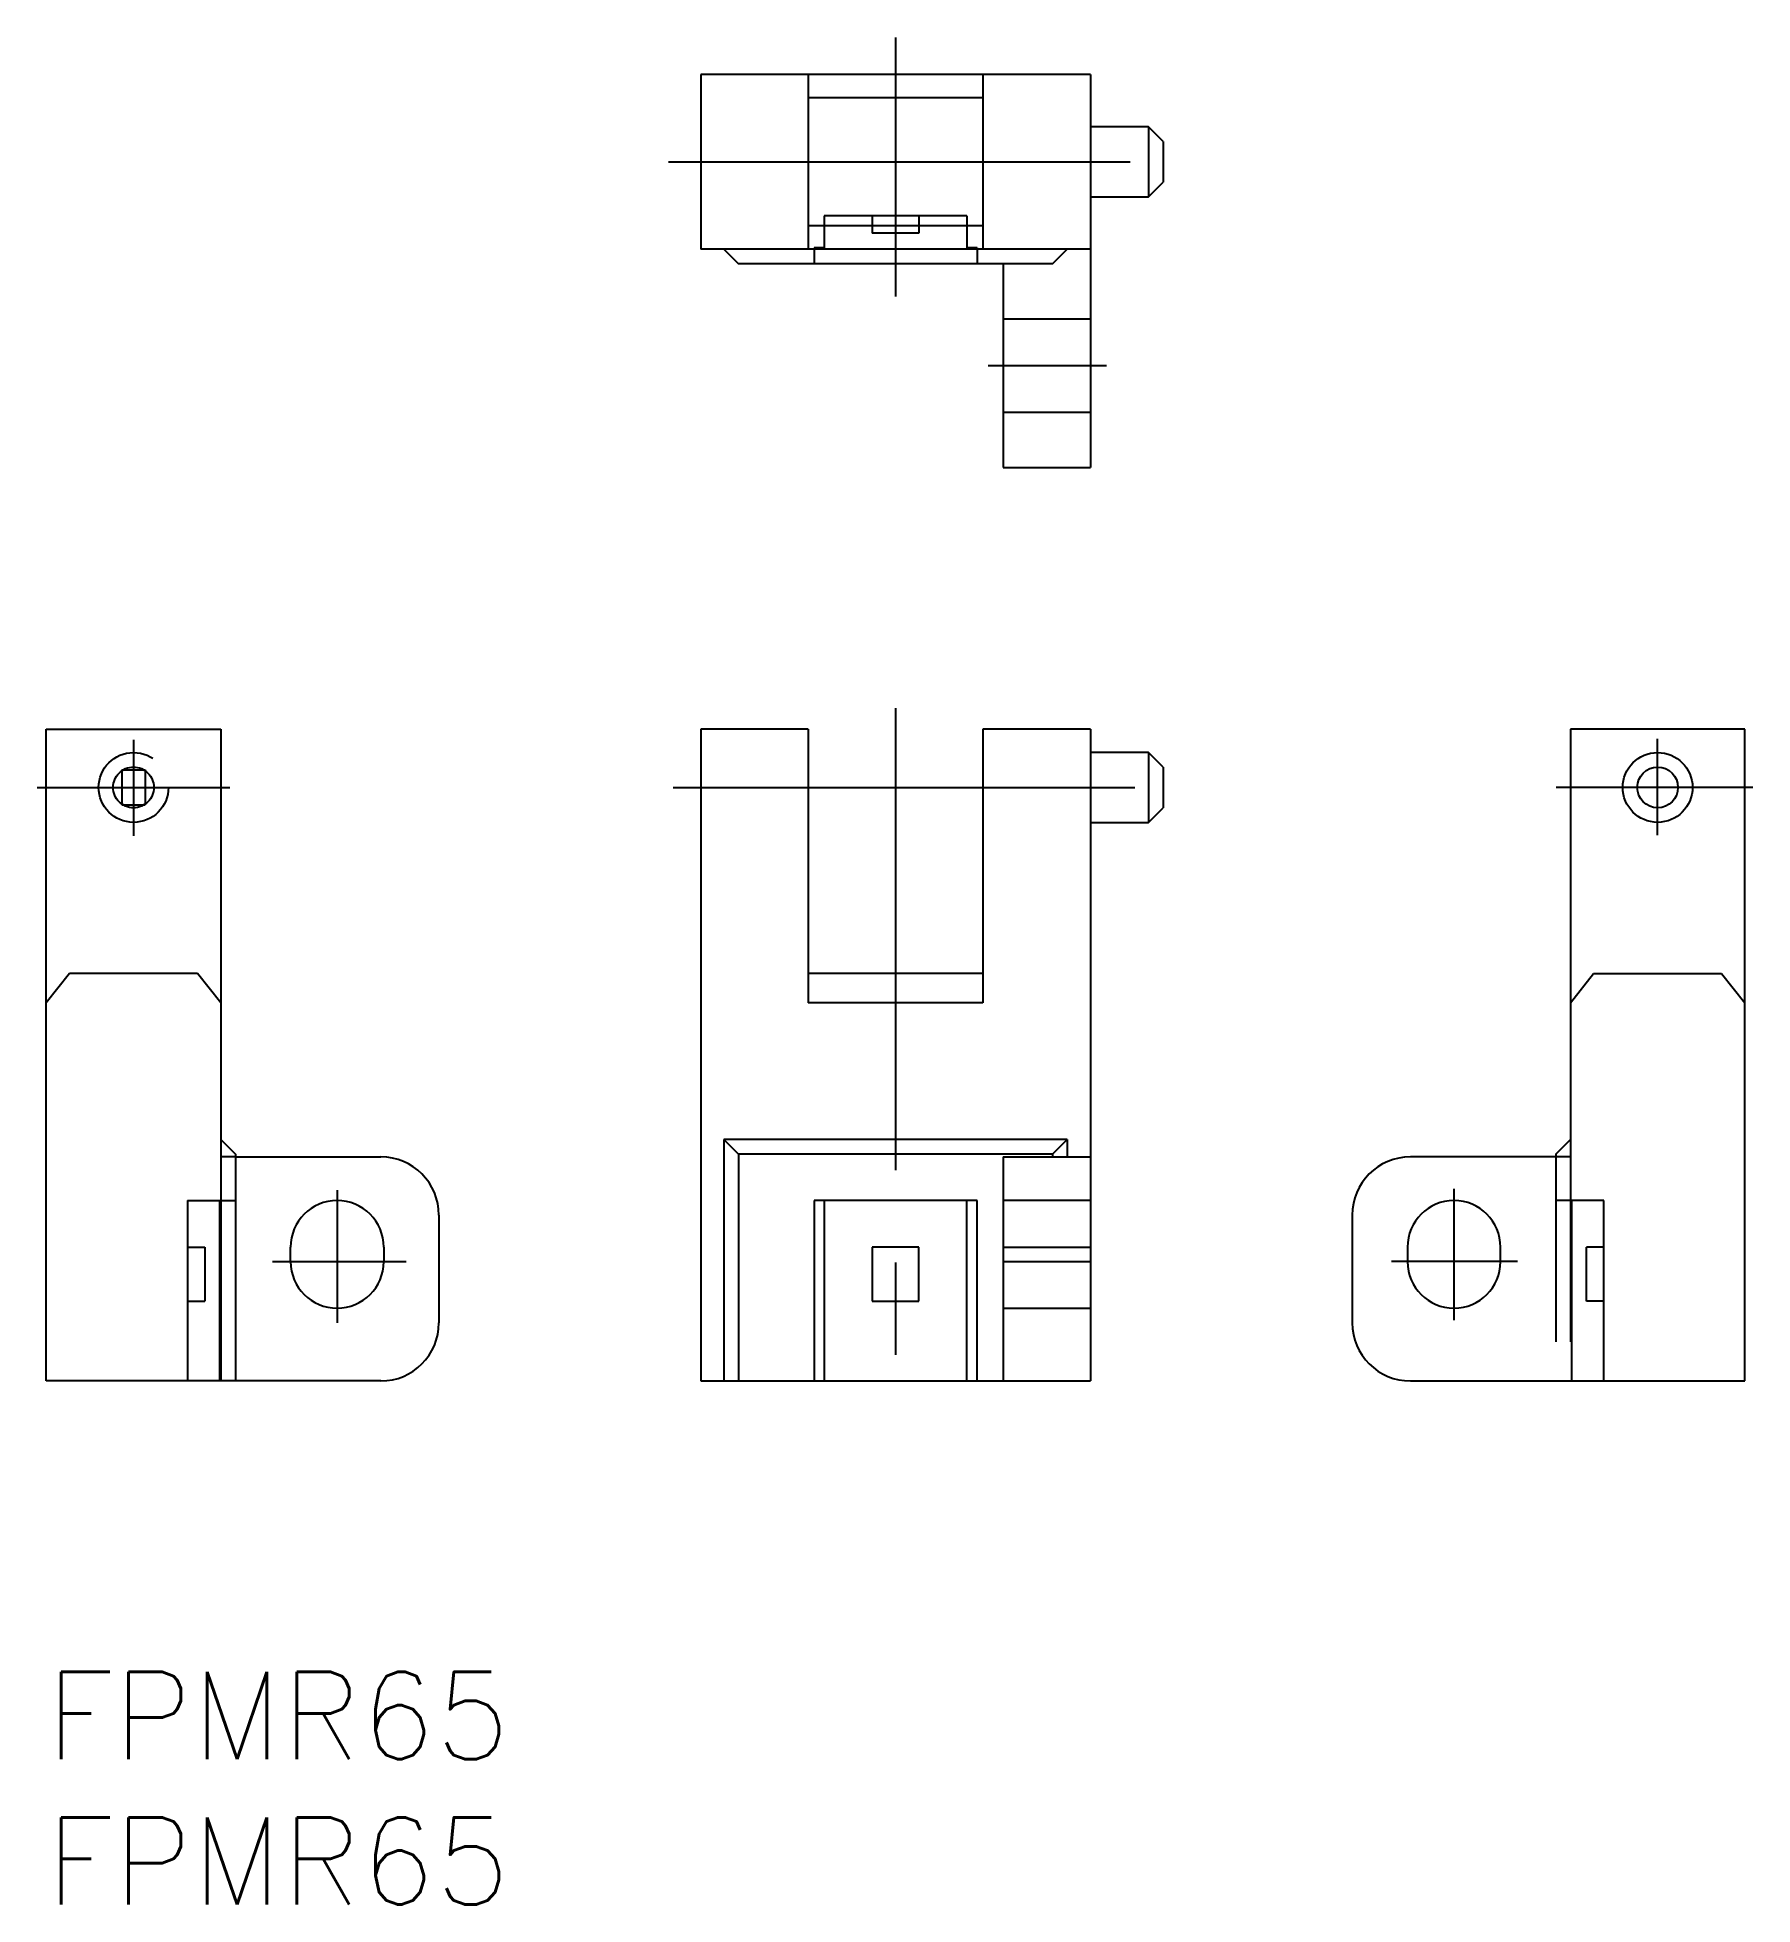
# Model space of a CAD drawing. Extents: x -0.3 to 58.7, y -8 to 56.2.
import ezdxf

# ---------------------------------------------------------------- set-up
doc = ezdxf.new("R2010")
doc.units = 0
doc.header["$LTSCALE"] = 0.5
for name, pattern in [('CENTER', [50.8, 31.75, -6.35, 6.35, -6.35]), ('DASHED', [19.05, 12.7, -6.35]), ('PHANTOM', [63.5, 31.75, -6.35, 6.35, -6.35, 6.35, -6.35])]:
    doc.linetypes.add(name, pattern=pattern)
for name, color, linetype in [('MSM_CENTER', 1, 'CENTER'), ('MSM_CONTINUOUS', 7, 'CONTINUOUS'), ('MSM_DASHED', 4, 'DASHED'), ('MSM_IMAGINARY', 6, 'PHANTOM'), ('MSM_PART_NUMBER', 7, 'CONTINUOUS')]:
    doc.layers.add(name, color=color, linetype=linetype)
doc.styles.get("Standard").update_dxf_attribs({"font": 'txt.shx', "height": 3, "bigfont": 'bigfont.shx'})

msp = doc.modelspace()

# ---------------------------------------------------------------- linework, layer by layer
at = {"layer": 'MSM_CENTER'}
for p, q in [((29.2, 56.181), (29.2, 47.271)), ((21.392, 51.9), (39.223, 51.9)), ((32.379, 44.9), (36.45, 44.9)), ((29.2, 33.123), (29.2, 8.619)), ((3, 32.034), (3, 28.735)), ((55.4, 28.76), (55.4, 32.069)), ((-0.308, 30.4), (6.306, 30.4)), ((21.551, 30.4), (39.238, 30.4)), ((58.668, 30.4), (51.915, 30.4)), ((10, 16.554), (10, 12.003)), ((48.4, 12.09), (48.4, 16.605)), ((7.78, 14.1), (12.372, 14.1)), ((50.581, 14.1), (46.248, 14.1))]:
    msp.add_line(p, q, dxfattribs=at)
at = {"layer": 'MSM_CONTINUOUS'}
for p, q in [((35.9, 54.9), (22.5, 54.9)), ((22.5, 54.9), (22.5, 48.9)), ((26.2, 54.9), (26.2, 48.9)), ((32.2, 54.9), (32.2, 48.9)), ((35.9, 54.9), (35.9, 41.4)), ((32.2, 54.1), (26.2, 54.1)), ((37.9, 53.1), (35.9, 53.1)), ((38.4, 52.6), (37.9, 53.1)), ((37.9, 53.1), (37.9, 50.7)), ((38.4, 52.6), (38.4, 51.2)), ((37.9, 50.7), (38.4, 51.2)), ((35.9, 50.7), (37.9, 50.7)), ((32.2, 49.7), (26.2, 49.7)), ((35.9, 48.9), (22.5, 48.9)), ((23.3, 48.9), (23.8, 48.4)), ((34.6, 48.4), (35.1, 48.9)), ((34.6, 48.4), (23.8, 48.4)), ((32.9, 48.4), (32.9, 41.4)), ((32.9, 41.4), (35.9, 41.4)), ((0, 10), (0, 32.4)), ((0, 32.4), (6, 32.4)), ((6, 32.4), (6, 10)), ((22.5, 32.4), (22.5, 10)), ((26.2, 32.4), (22.5, 32.4)), ((26.2, 32.4), (26.2, 23)), ((35.9, 32.4), (32.2, 32.4)), ((32.2, 32.4), (32.2, 23)), ((35.9, 32.4), (35.9, 10)), ((52.4, 32.4), (52.4, 17.7)), ((58.4, 32.4), (52.4, 32.4)), ((58.4, 10), (58.4, 32.4)), ((37.9, 31.6), (35.9, 31.6)), ((37.9, 31.6), (37.9, 29.2)), ((38.4, 31.1), (37.9, 31.6)), ((38.4, 31.1), (38.4, 29.7)), ((37.9, 29.2), (38.4, 29.7)), ((35.9, 29.2), (37.9, 29.2)), ((32.2, 24), (26.2, 24)), ((32.2, 23), (26.2, 23)), ((6, 18.3), (6.5, 17.8)), ((23.3, 18.3), (23.3, 10)), ((35.1, 18.3), (23.3, 18.3)), ((23.3, 18.3), (23.8, 17.8)), ((34.6, 17.8), (35.1, 18.3)), ((35.1, 18.3), (35.1, 17.7)), ((51.9, 17.8), (52.4, 18.3)), ((6.5, 17.8), (6.5, 10)), ((6.5, 17.7), (11.5, 17.7)), ((34.6, 17.8), (23.8, 17.8)), ((23.8, 17.8), (23.8, 10)), ((32.9, 17.7), (32.9, 10)), ((32.9, 17.7), (35.9, 17.7)), ((34.6, 17.8), (34.6, 17.7)), ((52.4, 17.7), (46.9, 17.7)), ((51.9, 17.8), (51.9, 17.7)), ((26.4, 16.2), (26.4, 10)), ((32, 16.2), (26.4, 16.2)), ((26.75, 16.2), (26.75, 10)), ((31.65, 10), (31.65, 16.2)), ((32, 10), (32, 16.2)), ((13.5, 15.7), (13.5, 12)), ((44.9, 15.7), (44.9, 12)), ((8.4, 14.1), (8.4, 14.6)), ((11.6, 14.6), (11.6, 14.1)), ((30, 14.6), (28.4, 14.6)), ((28.4, 14.6), (28.4, 12.74)), ((30, 12.74), (30, 14.6)), ((46.8, 14.6), (46.8, 14.1)), ((50, 14.1), (50, 14.6)), ((28.4, 12.74), (30, 12.74)), ((11.5, 10), (0, 10)), ((22.5, 10), (35.9, 10)), ((46.9, 10), (58.4, 10))]:
    msp.add_line(p, q, dxfattribs=at)
for radius in [1.2, 0.7]:
    msp.add_circle((55.4, 30.4), radius, dxfattribs=at)
for centre, radius, start, end in [((11.5, 15.7), 2, 0, 90), ((46.9, 15.7), 2, 90, 180), ((10, 14.6), 1.6, 0, 180), ((48.4, 14.6), 1.6, 0, 180), ((10, 14.1), 1.6, 180, 0), ((48.4, 14.1), 1.6, 180, 0), ((11.5, 12), 2, 270, 0), ((46.9, 12), 2, 180, 270)]:
    msp.add_arc(centre, radius, start, end, dxfattribs=at)
at = {"layer": 'MSM_DASHED'}
for p, q in [((31.65, 50.05), (26.75, 50.05)), ((26.75, 50.05), (26.75, 48.95)), ((28.4, 50.05), (28.4, 49.45)), ((30, 49.45), (28.4, 49.45)), ((30, 50.05), (30, 49.45)), ((31.65, 50.05), (31.65, 48.95)), ((26.4, 48.95), (26.4, 48.4)), ((26.75, 48.95), (26.4, 48.95)), ((32, 48.95), (31.65, 48.95)), ((32, 48.95), (32, 48.4)), ((32.9, 46.5), (35.9, 46.5)), ((32.9, 43.3), (35.9, 43.3)), ((0.8, 24), (0, 23)), ((5.2, 24), (0.8, 24)), ((6, 23), (5.2, 24)), ((52.4, 23), (53.2, 24)), ((53.2, 24), (57.6, 24)), ((57.6, 24), (58.4, 23)), ((6.5, 17.7), (6, 17.7)), ((51.9, 17.7), (51.9, 10)), ((52.4, 17.7), (52.4, 10)), ((4.85, 16.2), (4.85, 10)), ((4.85, 16.2), (6.5, 16.2)), ((5.95, 16.2), (5.95, 10)), ((35.9, 16.2), (32.9, 16.2)), ((53.55, 16.2), (51.9, 16.2)), ((52.45, 10), (52.45, 16.2)), ((53.55, 10), (53.55, 16.2)), ((4.85, 14.6), (5.45, 14.6)), ((5.45, 14.6), (5.45, 12.74)), ((32.9, 14.6), (35.9, 14.6)), ((52.95, 12.74), (52.95, 14.6)), ((53.55, 14.6), (52.95, 14.6)), ((32.9, 14.1), (35.9, 14.1)), ((4.85, 12.74), (5.45, 12.74)), ((32.9, 12.5), (35.9, 12.5)), ((53.55, 12.74), (52.95, 12.74))]:
    msp.add_line(p, q, dxfattribs=at)
for radius in [1.2, 0.7]:
    msp.add_circle((3, 30.4), radius, dxfattribs=at)
at = {"layer": 'MSM_IMAGINARY'}
for p, q in [((2.6, 31), (2.6, 29.8)), ((2.6, 31), (3.4, 31)), ((3.4, 31), (3.4, 29.8)), ((2.6, 29.8), (3.4, 29.8))]:
    msp.add_line(p, q, dxfattribs=at)

# ---------------------------------------------------------------- texts
at = {"layer": 'MSM_PART_NUMBER'}
for p in [(0, -3), (0, -8)]:
    msp.add_text('FPMR65', height=3, dxfattribs=at).set_placement(p)

doc.saveas('drawing.dxf')
